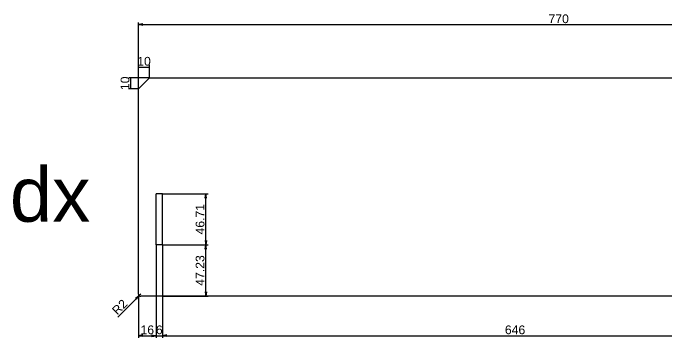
# Model space of a CAD drawing. Header units: inches. Extents: x -878 to 320, y -1900 to 282.
# Drawn here: x -878 to -279, y -35 to 263 of the extents above; entities that cross this region are included whole.
import ezdxf

# ---------------------------------------------------------------- set-up
doc = ezdxf.new("R2010")
doc.units = ezdxf.units.IN
doc.header["$LTSCALE"] = 15
doc.header["$MEASUREMENT"] = 0
doc.header["$PDMODE"] = 3
doc.header["$PDSIZE"] = 5
doc.layers.add('DIM', color=5, linetype='Continuous', lineweight=13)
doc.styles.get("Standard").update_dxf_attribs({"font": 'arial.ttf'})
doc.dimstyles.new('DIM', dxfattribs={"dimscale": 1.5, "dimtxt": 4, "dimasz": 2, "dimexe": 1, "dimexo": 0, "dimtad": 1, "dimdsep": 46, "dimtxsty": 'Standard', "dimblk": 'OPEN', "dimcen": 0, "dimclrd": 5, "dimclre": 5, "dimclrt": 2, "dimazin": 2, "dimtfac": 1, "dimtix": 1, "dimtmove": 0, "dimatfit": 3, "dimldrblk": 'OPEN', "dimfxl": 1, "dimtolj": 1, "dimtzin": 0, "dimlwd": 25, "dimlwe": 25, "dimarcsym": 0})

# ---------------------------------------------------------------- blocks, each defined once
blk = doc.blocks.new('*D44')
at = {"layer": 'Defpoints', "color": 0, "transparency": 16777216}
for p in [(-752.87, 213.18), (-752.87, 203.38), (-762.87, 193.38)]:
    blk.add_point(p, dxfattribs=at)
at = {"layer": 'DIM', "color": 5, "lineweight": 25, "transparency": 16777216}
for p, q in [((-762.87, 193.38), (-762.87, 215.18)), ((-762.87, 213.18), (-752.87, 213.18)), ((-752.87, 203.38), (-752.87, 215.18))]:
    blk.add_line(p, q, dxfattribs=at)
at = {"layer": 'DIM', "color": 2, "transparency": 16777216, "insert": (-757.87, 218.52), "char_height": 8, "attachment_point": 5}
blk.add_mtext('\\A1;10', dxfattribs=at)
blk = doc.blocks.new('_Open')
at = {"color": 0, "linetype": 'Continuous', "lineweight": -2}
for p, q in [((-1, 0.17), (0, 0)), ((-1, -0.17), (0, 0)), ((0, 0), (-1, 0))]:
    blk.add_line(p, q, dxfattribs=at)
blk = doc.blocks.new('*D45')
at = {"layer": 'Defpoints', "color": 0, "transparency": 16777216}
for p in [(-769.92, 203.38), (-752.87, 203.38), (-762.87, 193.38)]:
    blk.add_point(p, dxfattribs=at)
at = {"layer": 'DIM', "color": 5, "lineweight": 25, "transparency": 16777216}
for p, q in [((-752.87, 203.38), (-771.92, 203.38)), ((-769.92, 193.38), (-769.92, 203.38)), ((-762.87, 193.38), (-771.92, 193.38))]:
    blk.add_line(p, q, dxfattribs=at)
at = {"layer": 'DIM', "color": 2, "transparency": 16777216, "insert": (-775.26, 198.38), "char_height": 8, "attachment_point": 5, "rotation": 90}
blk.add_mtext('\\A1;10', dxfattribs=at)
blk = doc.blocks.new('*D49')
at = {"layer": 'Defpoints', "color": 0, "transparency": 16777216}
for p in [(-762.28, 3.97), (-760.87, 5.38)]:
    blk.add_point(p, dxfattribs=at)
at = {"layer": 'DIM', "color": 5, "lineweight": 25, "transparency": 16777216}
for p, q in [((-781.84, -15.59), (-765.11, 1.14)), ((-760.87, 5.38), (-762.28, 3.97))]:
    blk.add_line(p, q, dxfattribs=at)
at = {"layer": 'DIM', "color": 5, "lineweight": 25, "transparency": 16777216, "xscale": 4, "yscale": 4, "zscale": 4, "rotation": 44.99999999999976}
blk.add_blockref('_Open', (-762.28, 3.97), dxfattribs=at)
at = {"layer": 'DIM', "color": 2, "transparency": 16777216, "insert": (-780.15, -6.45), "char_height": 8, "attachment_point": 5, "rotation": 45}
blk.add_mtext('\\A1;R2', dxfattribs=at)
blk = doc.blocks.new('*D50')
at = {"layer": 'Defpoints', "color": 0, "transparency": 16777216}
for p in [(-746.87, 50.61), (-762.87, 5.38), (-746.87, -32.72)]:
    blk.add_point(p, dxfattribs=at)
at = {"layer": 'DIM', "color": 5, "lineweight": 25, "transparency": 16777216}
for p, q in [((-746.87, 50.61), (-746.87, -34.72)), ((-762.87, 5.38), (-762.87, -34.72)), ((-758.87, -32.72), (-750.87, -32.72))]:
    blk.add_line(p, q, dxfattribs=at)
at = {"layer": 'DIM', "color": 5, "lineweight": 25, "transparency": 16777216, "xscale": 4, "yscale": 4, "zscale": 4, "rotation": 180}
blk.add_blockref('_Open', (-762.87, -32.72), dxfattribs=at)
at = {"layer": 'DIM', "color": 5, "lineweight": 25, "transparency": 16777216, "xscale": 4, "yscale": 4, "zscale": 4}
blk.add_blockref('_Open', (-746.87, -32.72), dxfattribs=at)
at = {"layer": 'DIM', "color": 2, "transparency": 16777216, "insert": (-754.87, -27.39), "char_height": 8, "attachment_point": 5}
blk.add_mtext('\\A1;16', dxfattribs=at)
blk = doc.blocks.new('*D51')
at = {"layer": 'Defpoints', "color": 0, "transparency": 16777216}
for p in [(-746.87, 50.61), (-740.87, 50.61), (-740.87, -32.72)]:
    blk.add_point(p, dxfattribs=at)
at = {"layer": 'DIM', "color": 5, "lineweight": 25, "transparency": 16777216}
for p, q in [((-746.87, 50.61), (-746.87, -34.72)), ((-740.87, 50.61), (-740.87, -34.72)), ((-746.87, -32.72), (-740.87, -32.72))]:
    blk.add_line(p, q, dxfattribs=at)
at = {"layer": 'DIM', "color": 2, "transparency": 16777216, "insert": (-743.87, -27.39), "char_height": 8, "attachment_point": 5}
blk.add_mtext('\\A1;6', dxfattribs=at)
blk = doc.blocks.new('*D52')
at = {"layer": 'Defpoints', "color": 0, "transparency": 16777216}
for p in [(-740.87, 50.61), (-94.87, 50.61), (-94.87, -32.72)]:
    blk.add_point(p, dxfattribs=at)
at = {"layer": 'DIM', "color": 5, "lineweight": 25, "transparency": 16777216}
for p, q in [((-740.87, 50.61), (-740.87, -34.72)), ((-94.87, 50.61), (-94.87, -34.72)), ((-736.87, -32.72), (-98.87, -32.72))]:
    blk.add_line(p, q, dxfattribs=at)
at = {"layer": 'DIM', "color": 5, "lineweight": 25, "transparency": 16777216, "xscale": 4, "yscale": 4, "zscale": 4, "rotation": 180}
blk.add_blockref('_Open', (-740.87, -32.72), dxfattribs=at)
at = {"layer": 'DIM', "color": 5, "lineweight": 25, "transparency": 16777216, "xscale": 4, "yscale": 4, "zscale": 4}
blk.add_blockref('_Open', (-94.87, -32.72), dxfattribs=at)
at = {"layer": 'DIM', "color": 2, "transparency": 16777216, "insert": (-417.87, -27.39), "char_height": 8, "attachment_point": 5}
blk.add_mtext('\\A1;646', dxfattribs=at)
blk = doc.blocks.new('*D57')
at = {"layer": 'Defpoints', "color": 0, "transparency": 16777216}
for p in [(7.13, 252.09), (-762.87, 193.38), (7.13, 193.38)]:
    blk.add_point(p, dxfattribs=at)
at = {"layer": 'DIM', "color": 5, "lineweight": 25, "transparency": 16777216}
for p, q in [((-762.87, 193.38), (-762.87, 254.09)), ((-758.87, 252.09), (3.13, 252.09)), ((7.13, 193.38), (7.13, 254.09))]:
    blk.add_line(p, q, dxfattribs=at)
at = {"layer": 'DIM', "color": 5, "lineweight": 25, "transparency": 16777216, "xscale": 4, "yscale": 4, "zscale": 4, "rotation": 180}
blk.add_blockref('_Open', (-762.87, 252.09), dxfattribs=at)
at = {"layer": 'DIM', "color": 5, "lineweight": 25, "transparency": 16777216, "xscale": 4, "yscale": 4, "zscale": 4}
blk.add_blockref('_Open', (7.13, 252.09), dxfattribs=at)
at = {"layer": 'DIM', "color": 2, "transparency": 16777216, "insert": (-377.87, 257.42), "char_height": 8, "attachment_point": 5}
blk.add_mtext('\\A1;770', dxfattribs=at)
blk = doc.blocks.new('*D60')
at = {"layer": 'Defpoints', "color": 0, "transparency": 16777216}
for p in [(-740.87, 50.61), (-701.15, 50.61), (-740.87, 3.38)]:
    blk.add_point(p, dxfattribs=at)
at = {"layer": 'DIM', "color": 5, "lineweight": 25, "transparency": 16777216}
for p, q in [((-740.87, 50.61), (-699.15, 50.61)), ((-701.15, 7.38), (-701.15, 46.61)), ((-740.87, 3.38), (-699.15, 3.38))]:
    blk.add_line(p, q, dxfattribs=at)
at = {"layer": 'DIM', "color": 5, "lineweight": 25, "transparency": 16777216, "xscale": 4, "yscale": 4, "zscale": 4}
for p, rotation in [((-701.15, 50.61), 90), ((-701.15, 3.38), 270)]:
    blk.add_blockref('_Open', p, dxfattribs=dict(at, rotation=rotation))
at = {"layer": 'DIM', "color": 3, "transparency": 16777216, "insert": (-706.49, 27), "char_height": 8, "attachment_point": 5, "rotation": 90}
blk.add_mtext('\\A1;47.23', dxfattribs=at)
blk = doc.blocks.new('*D61')
at = {"layer": 'Defpoints', "color": 0, "transparency": 16777216}
for p in [(-740.87, 97.32), (-701.15, 97.32), (-740.87, 50.61)]:
    blk.add_point(p, dxfattribs=at)
at = {"layer": 'DIM', "color": 5, "lineweight": 25, "transparency": 16777216}
for p, q in [((-740.87, 97.32), (-699.15, 97.32)), ((-701.15, 54.61), (-701.15, 93.32)), ((-740.87, 50.61), (-699.15, 50.61))]:
    blk.add_line(p, q, dxfattribs=at)
at = {"layer": 'DIM', "color": 5, "lineweight": 25, "transparency": 16777216, "xscale": 4, "yscale": 4, "zscale": 4}
for p, rotation in [((-701.15, 97.32), 90), ((-701.15, 50.61), 270)]:
    blk.add_blockref('_Open', p, dxfattribs=dict(at, rotation=rotation))
at = {"layer": 'DIM', "color": 3, "transparency": 16777216, "insert": (-706.48, 73.97), "char_height": 8, "attachment_point": 5, "rotation": 90}
blk.add_mtext('\\A1;46.71', dxfattribs=at)

msp = doc.modelspace()

# ---------------------------------------------------------------- linework, layer by layer
for p, q in [((-762.867, 193.385), (-752.867, 203.385)), ((-752.867, 203.385), (-2.867, 203.385)), ((-762.867, 5.385), (-762.867, 193.385)), ((5.133, 3.385), (-760.867, 3.385))]:
    msp.add_line(p, q)
at = {"color": 1}
for p, q in [((-746.867, 50.615), (-746.867, 97.325)), ((-740.867, 97.325), (-746.867, 97.325)), ((-740.867, 50.615), (-740.867, 97.325)), ((-740.867, 50.615), (-746.867, 50.615))]:
    msp.add_line(p, q, dxfattribs=at)
msp.add_arc((-760.867, 5.385), 2, 180, 270)

# ---------------------------------------------------------------- texts
msp.add_text('dx', height=50).set_placement((-880.798, 71.628))

# ---------------------------------------------------------------- dimensions: what is measured, and where the dimension line sits
at = {"layer": 'DIM'}
for base, p1, p2, override, picture, middle in [((7.133, 252.088), (-762.867, 193.385), (7.133, 193.385), {"dimscale": 2}, '*D57', (-377.867, 257.422)), ((-752.867, 213.182), (-762.867, 193.385), (-752.867, 203.385), {"dimscale": 2}, '*D44', (-757.867, 218.516)), ((-746.867, -32.725), (-762.867, 5.385), (-746.867, 50.615), {"dimscale": 2}, '*D50', (-754.867, -27.39)), ((-740.867, -32.725), (-746.867, 50.615), (-740.867, 50.615), {"dimscale": 2}, '*D51', (-743.867, -27.39)), ((-94.867, -32.725), (-740.867, 50.615), (-94.867, 50.615), {"dimscale": 2, "dimtmove": 1}, '*D52', (-417.867, -27.39))]:
    dim = msp.add_linear_dim(base=base, p1=p1, p2=p2, dimstyle='DIM', override=override, dxfattribs=at)
    dim.commit()
    dim.dimension.update_dxf_attribs({"geometry": picture, "text_midpoint": middle})
for base, p1, p2, override, picture, middle in [((-769.922, 203.385), (-762.867, 193.385), (-752.867, 203.385), {"dimscale": 2}, '*D45', (-775.257, 198.385)), ((-701.148, 97.325), (-740.867, 50.615), (-740.867, 97.325), {"dimscale": 2, "dimclrt": 3, "dimtmove": 1}, '*D61', (-706.483, 73.97)), ((-701.148, 50.615), (-740.867, 3.385), (-740.867, 50.615), {"dimscale": 2, "dimclrt": 3}, '*D60', (-706.486, 27))]:
    dim = msp.add_linear_dim(base=base, p1=p1, p2=p2, angle=90, dimstyle='DIM', override=override, dxfattribs=at)
    dim.commit()
    dim.dimension.update_dxf_attribs({"geometry": picture, "text_midpoint": middle})
dim = msp.add_radius_dim(center=(-760.867, 5.385), mpoint=(-762.281, 3.971), dimstyle='DIM', override={"dimscale": 2}, dxfattribs=at)
dim.commit()
dim.dimension.update_dxf_attribs({"geometry": '*D49', "text_midpoint": (-776.424, -10.171), "dimtype": 164})

doc.saveas('drawing.dxf')
